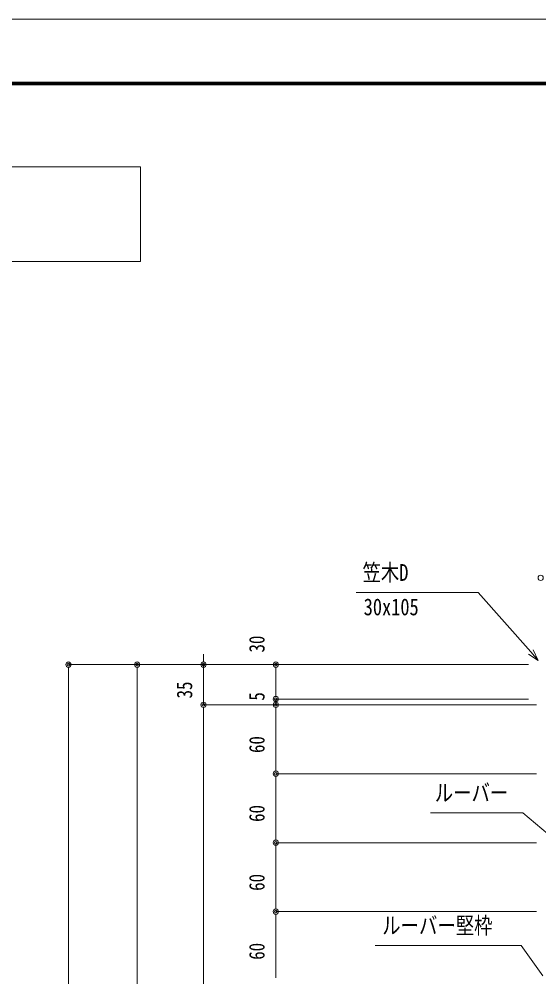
# Model space of a CAD drawing. Units: millimetres, scale not verified. Extents: x -1682 to 1682, y -1188 to 1188.
# Drawn here: x -621 to -169, y 354 to 1188 of the extents above; entities that cross this region are included whole.
import ezdxf
from ezdxf.enums import TextEntityAlignment as Align

# ---------------------------------------------------------------- set-up
doc = ezdxf.new("R2010")
doc.units = ezdxf.units.MM
doc.header["$LTSCALE"] = 8
for name, color, linetype, lineweight in [('0-0_0', 7, 'Continuous', 18), ('0-1_DEFPOINTS', 5, 'Continuous', 18), ('0-3_MOJI', 7, 'Continuous', 18), ('0-5_WAKU', 7, 'Continuous', 18), ('0-A_1手摺寸法', 3, 'Continuous', 18)]:
    doc.layers.add(name, color=color, linetype=linetype, lineweight=lineweight)
doc.styles.add('ＭＳ ゴシック', font='')
doc.styles.get('ＭＳ ゴシック').set_extended_font_data('MS Gothic')

msp = doc.modelspace()

# ---------------------------------------------------------------- linework, layer by layer
at = {"layer": '0-0_0'}
for p, q in [((-168.993, 629.546), (-175.61, 637.043)), ((-460.279, 628.32), (-460.279, 630.62)), ((-577.756, 623.72), (-577.756, 621.42)), ((-517.995, 623.72), (-517.995, 621.42)), ((-397.349, 623.72), (-397.349, 621.42)), ((-397.349, 598.32), (-397.349, 600.62)), ((-397.349, 598.32), (-397.349, 600.62)), ((-460.279, 588.72), (-460.279, 586.42)), ((-460.279, 588.72), (-460.279, 586.42)), ((-397.349, 588.72), (-397.349, 586.42)), ((-397.349, 588.72), (-397.349, 586.42)), ((-397.349, 533.32), (-397.349, 535.62)), ((-397.349, 528.72), (-397.349, 526.42)), ((-397.349, 473.32), (-397.349, 475.62)), ((-397.349, 468.72), (-397.349, 466.42)), ((-397.349, 413.32), (-397.349, 415.62)), ((-397.349, 408.72), (-397.349, 406.42)), ((-397.349, 353.32), (-397.349, 355.62))]:
    msp.add_line(p, q, dxfattribs=at)
msp.add_lwpolyline([(-515.193, 976.942), (-1246.169, 976.942), (-1246.169, 1059.269), (-515.193, 1059.269)], close=True, dxfattribs=at)
for points in [[(-173.601, 638.816), (-168.993, 629.546), (-177.619, 635.27)], [(-154.807, 473.887), (-182.569, 497.027), (-262.707, 497.027)], [(-165.172, 355.139), (-183.9, 381.483), (-310.797, 381.483)]]:
    msp.add_lwpolyline(points, dxfattribs=at)
for centre, radius in [((-166.928, 701.587), 2.3), ((-577.756, 626.02), 2.3), ((-577.756, 626.02), 1.15), ((-517.995, 626.02), 2.3), ((-517.995, 626.02), 1.15), ((-460.279, 626.02), 2.3), ((-460.279, 626.02), 1.15), ((-397.349, 626.02), 2.3), ((-397.349, 626.02), 1.15), ((-460.279, 591.02), 2.3), ((-460.279, 591.02), 2.3), ((-460.279, 591.02), 1.15), ((-460.279, 591.02), 1.15), ((-397.349, 596.02), 2.3), ((-397.349, 596.02), 2.3), ((-397.349, 591.02), 2.3), ((-397.349, 591.02), 2.3), ((-397.349, 596.02), 1.15), ((-397.349, 596.02), 1.15), ((-397.349, 591.02), 1.15), ((-397.349, 591.02), 1.15), ((-397.349, 531.02), 2.3), ((-397.349, 531.02), 2.3), ((-397.349, 531.02), 1.15), ((-397.349, 531.02), 1.15), ((-397.349, 471.02), 2.3), ((-397.349, 471.02), 2.3), ((-397.349, 471.02), 1.15), ((-397.349, 471.02), 1.15), ((-397.349, 411.02), 2.3), ((-397.349, 411.02), 2.3), ((-397.349, 411.02), 1.15), ((-397.349, 411.02), 1.15)]:
    msp.add_circle(centre, radius, dxfattribs=at)
at = {"layer": '0-1_DEFPOINTS'}
msp.add_line((1682.096, 1187.913), (-1681.904, 1187.913), dxfattribs=at)
at = {"layer": '0-3_MOJI'}
msp.add_lwpolyline([(-175.61, 637.043), (-221.286, 688.792), (-327.396, 688.792)], dxfattribs=at)
at = {"layer": '0-5_WAKU'}
for p, q in [((1599.296, 1133.113), (-1603.104, 1133.113)), ((1598.696, 1132.513), (-1602.504, 1132.513)), ((1598.096, 1131.913), (-1601.904, 1131.913)), ((1597.496, 1131.313), (-1601.304, 1131.313)), ((1596.896, 1130.713), (-1600.704, 1130.713))]:
    msp.add_line(p, q, dxfattribs=at)
at = {"layer": '0-A_1手摺寸法'}
for p, q in [((-460.279, 630.62), (-460.279, 635.22)), ((-177.428, 626.02), (-577.756, 626.02)), ((-177.428, 626.02), (-517.995, 626.02)), ((-177.428, 626.02), (-460.279, 626.02)), ((-460.279, 626.02), (-460.279, 591.02)), ((-177.428, 626.02), (-397.349, 626.02)), ((-577.756, 621.42), (-577.756, -484.38)), ((-517.995, 621.42), (-517.995, -469.38)), ((-397.349, 621.42), (-397.349, 600.62)), ((-397.349, 600.62), (-397.349, 605.22)), ((-177.428, 596.02), (-397.349, 596.02)), ((-397.349, 596.02), (-397.349, 591.02)), ((-177.428, 596.02), (-397.349, 596.02)), ((-170.428, 591.02), (-460.279, 591.02)), ((-170.428, 591.02), (-460.279, 591.02)), ((-460.279, 586.42), (-460.279, -419.38)), ((-460.279, 586.42), (-460.279, 581.82)), ((-170.428, 591.02), (-397.349, 591.02)), ((-170.428, 591.02), (-397.349, 591.02)), ((-397.349, 586.42), (-397.349, 581.82)), ((-397.349, 586.42), (-397.349, 535.62)), ((-170.428, 531.02), (-397.349, 531.02)), ((-170.428, 531.02), (-397.349, 531.02)), ((-397.349, 526.42), (-397.349, 475.62)), ((-170.428, 471.02), (-397.349, 471.02)), ((-170.428, 471.02), (-397.349, 471.02)), ((-397.349, 466.42), (-397.349, 415.62)), ((-170.428, 411.02), (-397.349, 411.02)), ((-170.428, 411.02), (-397.349, 411.02)), ((-397.349, 406.42), (-397.349, 355.62))]:
    msp.add_line(p, q, dxfattribs=at)

# ---------------------------------------------------------------- texts
at = {"layer": '0-0_0', "style": 'ＭＳ ゴシック', "width": 0.8}
for s, p in [('ルーバー', (-259.089, 502.73)), ('ルーバー堅枠', (-304.808, 387.185))]:
    msp.add_text(s, height=14.66, dxfattribs=at).set_placement(p, align=Align.BOTTOM_LEFT)
at = {"layer": '0-3_MOJI', "style": 'ＭＳ ゴシック', "width": 0.8}
for s, p in [('笠木D', (-321.953, 694.494)), ('30x105', (-320.921, 664.562))]:
    msp.add_text(s, height=14.66, dxfattribs=at).set_placement(p, align=Align.BOTTOM_LEFT)
at = {"layer": '0-A_1手摺寸法', "color": 7, "style": 'ＭＳ ゴシック', "width": 0.8}
for s, p in [('30', (-403.099, 636.595)), ('35', (-466.029, 596.604)), ('5', (-403.099, 594.685)), ('60', (-403.099, 549.104)), ('60', (-403.099, 489.104)), ('60', (-403.099, 429.104)), ('60', (-403.099, 369.104))]:
    msp.add_text(s, height=13.49, rotation=90, dxfattribs=at).set_placement(p, align=Align.BOTTOM_LEFT)

doc.saveas('drawing.dxf')
